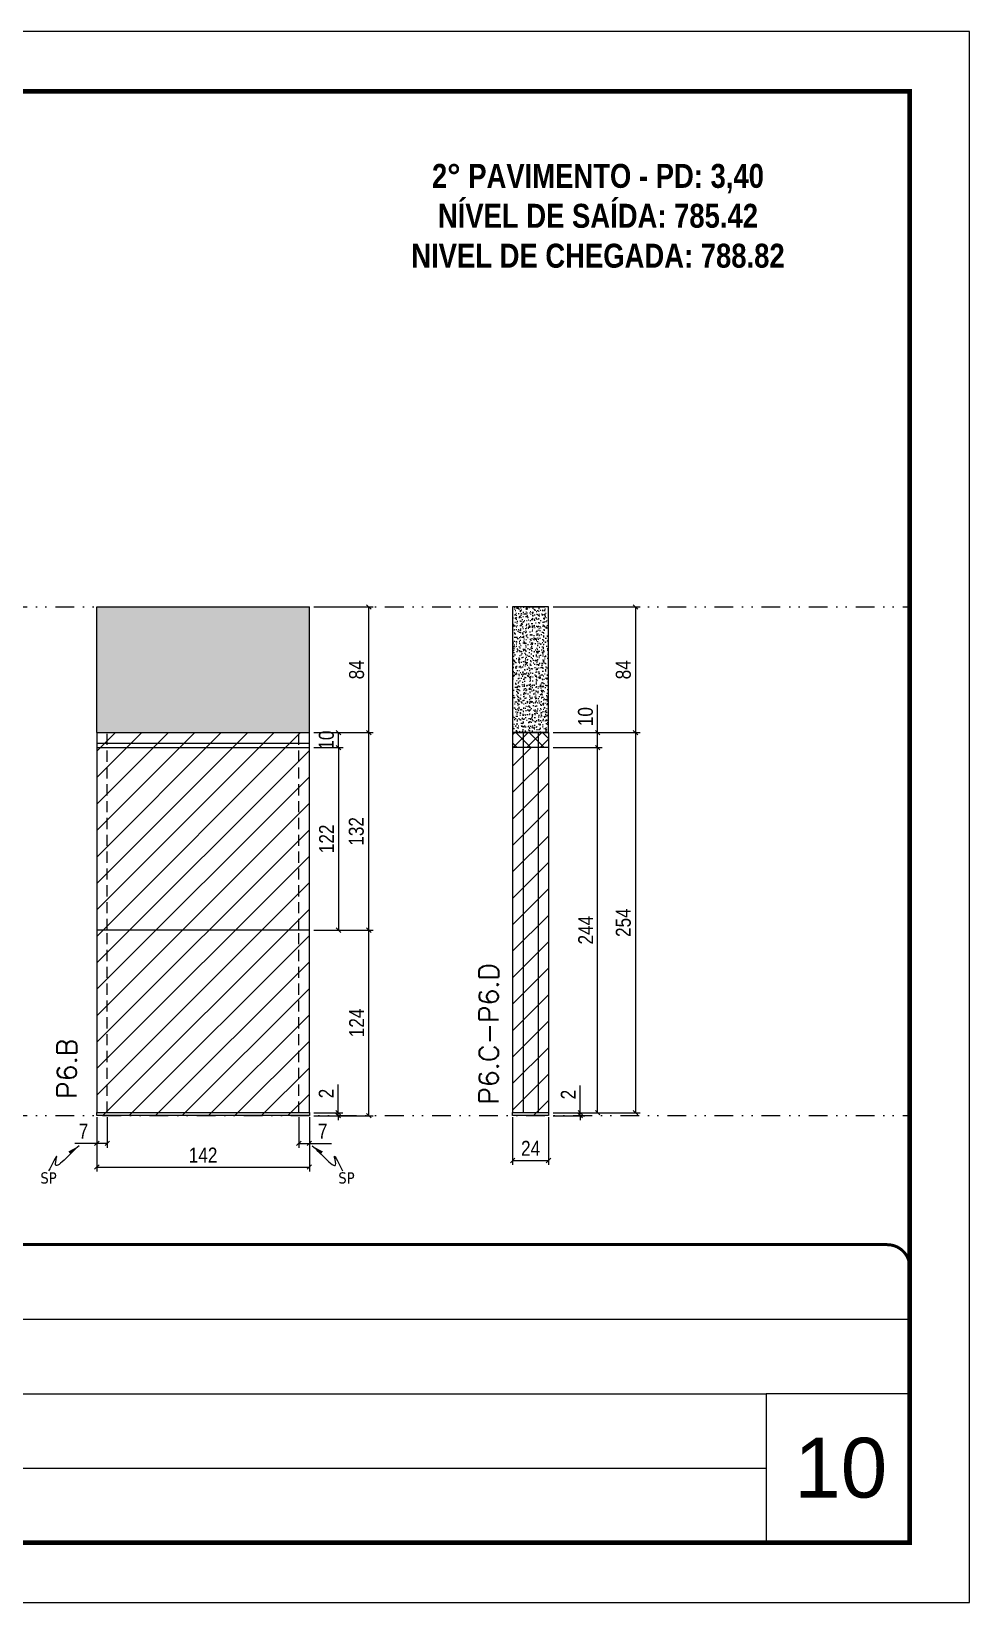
# Model space of a CAD drawing. Extents: x 2201 to 8455, y 252 to 7045.
# Drawn here: x 4658 to 5285, y 3698 to 4748 of the extents above; entities that cross this region are included whole.
import ezdxf

# ---------------------------------------------------------------- set-up
doc = ezdxf.new("R2010")
doc.units = 0
for name, pattern in [('CONTINUO', [0]), ('DASHED', [0.75, 0.5, -0.25]), ('DIVIDE2', [0.625, 0.25, -0.125, 0, -0.125, 0, -0.125]), ('HIDDEN', [0.375, 0.25, -0.125])]:
    doc.linetypes.add(name, pattern=pattern)
for name, color, linetype, lineweight in [('CARIMBO', 255, 'Continuous', 9), ('Folhas', 255, 'Continuous', 9), ('Hachura', 251, 'Continuous', 9), ('SARRAFO DE PRESSAO', 251, 'DASHED', 9), ('Texto Seção', 7, 'Continuous', 15)]:
    doc.layers.add(name, color=color, linetype=linetype, lineweight=lineweight)
for name, color, linetype in [('COTA', 241, 'Continuous'), ('NOMENCLATURA', 7, 'Continuous'), ('Nível', 160, 'Continuous'), ('Painéis', 200, 'Continuous'), ('SARR_2.2x7', 40, 'Continuous'), ('Sarrafo de Pressão', 42, 'HIDDEN'), ('texto', 7, 'Continuous')]:
    doc.layers.add(name, color=color, linetype=linetype)
doc.styles.add('ARIAL', font='arial.ttf')
doc.styles.add('COTA TECNICA', font='techl___.ttf', dxfattribs={"height": 10})
doc.styles.add('COTA TECNICA-50', font='techl___.ttf', dxfattribs={"height": 10})
doc.styles.add('REGUA-120', font='ROMANS.shx', dxfattribs={"height": 15})
doc.styles.add('ROMANC', font='techb___.ttf', dxfattribs={"height": 2.5})
doc.styles.get("Standard").update_dxf_attribs({"font": 'arial.ttf'})
doc.dimstyles.new('COTA PAINEL-50', dxfattribs={"dimtxt": 10, "dimasz": 3, "dimexe": 3, "dimexo": 3, "dimgap": 3, "dimtad": 1, "dimdec": 1, "dimzin": 12, "dimdsep": 46, "dimtxsty": 'COTA TECNICA-50', "dimblk1": 'OBLIQUE', "dimblk2": 'OBLIQUE', "dimsah": 1, "dimcen": 0.9, "dimclrd": 4, "dimclre": 4, "dimclrt": 240, "dimadec": 1, "dimazin": 3, "dimtfac": 1, "dimtdec": 1, "dimtmove": 0, "dimatfit": 3, "dimfxl": 1, "dimtolj": 1, "dimtzin": 12, "dimarcsym": 0})
doc.dimstyles.new('PAINEL', dxfattribs={"dimtxt": 10, "dimasz": 3, "dimexe": 3, "dimexo": 3, "dimgap": 3, "dimtad": 1, "dimdec": 1, "dimzin": 12, "dimdsep": 46, "dimtxsty": 'COTA TECNICA', "dimblk1": 'OBLIQUE', "dimblk2": 'OBLIQUE', "dimsah": 1, "dimcen": 0.9, "dimclrd": 4, "dimclre": 4, "dimclrt": 240, "dimadec": 1, "dimazin": 3, "dimtfac": 1, "dimtdec": 1, "dimtmove": 0, "dimatfit": 3, "dimfxl": 1, "dimtolj": 1, "dimtzin": 12, "dimarcsym": 0})
doc.dimstyles.get("Standard").update_dxf_attribs({"dimtxt": 0.18, "dimasz": 0.18, "dimexe": 0.18, "dimexo": 0.0625, "dimgap": 0.09, "dimtad": 0, "dimtih": 1, "dimtoh": 1, "dimdec": 4, "dimzin": 0, "dimdsep": 46, "dimtxsty": 'Standard', "dimcen": 0.09, "dimadec": 0, "dimazin": 0, "dimtfac": 1, "dimtdec": 4, "dimtofl": 0, "dimtmove": 0, "dimatfit": 3, "dimfxl": 1, "dimtolj": 1, "dimtzin": 0, "dimarcsym": 0})

# ---------------------------------------------------------------- blocks, each defined once
blk = doc.blocks.new('9999999999')
at = {"color": 30, "linetype": 'CONTINUO'}
for p, q in [((98564.6, 34379.6), (99584, 34379.6)), ((98564.6, 34329.8), (99488, 34329.8)), ((99584, 34329.8), (99488, 34329.8)), ((99488, 34329.8), (99488, 34230.2)), ((98564.6, 34280), (99488, 34280))]:
    blk.add_line(p, q, dxfattribs=at)
at = {"color": 30, "linetype": 'CONTINUO', "const_width": 2}
blk.add_lwpolyline([(99584, 34230.2), (99584, 34414.4, 0.414214), (99569, 34429.4), (98229, 34429.4, 0.414214), (98214, 34414.4), (98214, 34245.2, 0.414214), (98229, 34230.2), (99584, 34230.2)], format="xyb", dxfattribs=at)
at = {"layer": 'Folhas'}
blk.add_lwpolyline([(98139, 34190.2), (99624, 34190.2), (99624, 35240.2), (98139, 35240.2)], close=True, dxfattribs=at)
at = {"layer": 'Folhas', "color": 30, "const_width": 3}
blk.add_lwpolyline([(98214, 34230.2), (99584, 34230.2), (99584, 35200.2), (98214, 35200.2)], close=True, dxfattribs=at)
blk = doc.blocks.new('_Oblique')
at = {"color": 0, "linetype": 'ByBlock', "lineweight": -2}
blk.add_line((-0.5, -0.5), (0.5, 0.5), dxfattribs=at)
blk = doc.blocks.new('*D427')
at = {"layer": 'COTA', "color": 4, "lineweight": -2, "transparency": 16777216}
for p, q in [((4701.8, 4021.9), (4701.8, 3985.6)), ((4843.8, 4021.9), (4843.8, 3985.6)), ((4701.8, 3988.6), (4843.8, 3988.6))]:
    blk.add_line(p, q, dxfattribs=at)
at = {"layer": 'Defpoints', "color": 0, "transparency": 16777216}
for p in [(4701.8, 4024.9), (4843.8, 4024.9), (4843.8, 3988.6)]:
    blk.add_point(p, dxfattribs=at)
at = {"layer": 'COTA', "color": 4, "lineweight": -2, "transparency": 16777216, "xscale": 3, "yscale": 3, "zscale": 3, "rotation": 180}
blk.add_blockref('_Oblique', (4701.8, 3988.6), dxfattribs=at)
at = {"layer": 'COTA', "color": 4, "lineweight": -2, "transparency": 16777216, "xscale": 3, "yscale": 3, "zscale": 3}
blk.add_blockref('_Oblique', (4843.8, 3988.6), dxfattribs=at)
at = {"layer": 'COTA', "color": 240, "transparency": 16777216, "insert": (4772.8, 3996.6), "char_height": 10, "attachment_point": 5, "style": 'COTA TECNICA'}
blk.add_mtext('\\A1;142', dxfattribs=at)
blk = doc.blocks.new('*D428')
at = {"layer": 'COTA', "color": 4, "lineweight": -2, "transparency": 16777216}
for p, q in [((4708.8, 4021.9), (4708.8, 4001.4)), ((4701.8, 4019.9), (4701.8, 4001.4)), ((4701.8, 4004.4), (4687.1, 4004.4)), ((4708.8, 4004.4), (4701.8, 4004.4))]:
    blk.add_line(p, q, dxfattribs=at)
at = {"layer": 'Defpoints', "color": 0, "transparency": 16777216}
for p in [(4701.8, 4022.9), (4708.8, 4024.9), (4701.8, 4004.4)]:
    blk.add_point(p, dxfattribs=at)
at = {"layer": 'COTA', "color": 4, "lineweight": -2, "transparency": 16777216, "xscale": 3, "yscale": 3, "zscale": 3, "rotation": 180}
blk.add_blockref('_Oblique', (4701.8, 4004.4), dxfattribs=at)
at = {"layer": 'COTA', "color": 4, "lineweight": -2, "transparency": 16777216, "xscale": 3, "yscale": 3, "zscale": 3}
blk.add_blockref('_Oblique', (4708.8, 4004.4), dxfattribs=at)
at = {"layer": 'COTA', "color": 240, "transparency": 16777216, "insert": (4692.9, 4012.5), "char_height": 10, "attachment_point": 5, "style": 'COTA TECNICA-50'}
blk.add_mtext('\\A1;7', dxfattribs=at)
blk = doc.blocks.new('*D392')
at = {"layer": 'COTA', "color": 4, "lineweight": -2, "transparency": 16777216}
for p, q in [((4836.8, 4021.9), (4836.8, 4001.4)), ((4843.8, 4019.9), (4843.8, 4001.4)), ((4836.8, 4004.4), (4843.8, 4004.4)), ((4843.8, 4004.4), (4858.5, 4004.4))]:
    blk.add_line(p, q, dxfattribs=at)
at = {"layer": 'Defpoints', "color": 0, "transparency": 16777216}
for p in [(4836.8, 4024.9), (4843.8, 4022.9), (4843.8, 4004.4)]:
    blk.add_point(p, dxfattribs=at)
at = {"layer": 'COTA', "color": 4, "lineweight": -2, "transparency": 16777216, "xscale": 3, "yscale": 3, "zscale": 3, "rotation": 180}
blk.add_blockref('_Oblique', (4836.8, 4004.4), dxfattribs=at)
at = {"layer": 'COTA', "color": 4, "lineweight": -2, "transparency": 16777216, "xscale": 3, "yscale": 3, "zscale": 3}
blk.add_blockref('_Oblique', (4843.8, 4004.4), dxfattribs=at)
at = {"layer": 'COTA', "color": 240, "transparency": 16777216, "insert": (4852.7, 4012.5), "char_height": 10, "attachment_point": 5, "style": 'COTA TECNICA-50'}
blk.add_mtext('\\A1;7', dxfattribs=at)
blk = doc.blocks.new('*D393')
at = {"layer": 'COTA', "color": 4, "linetype": 'ByBlock', "lineweight": -2, "transparency": 16777216}
for p, q in [((4846.8, 4146.9), (4886.5, 4146.9)), ((4883.5, 4022.9), (4883.5, 4146.9)), ((4846.8, 4022.9), (4886.5, 4022.9))]:
    blk.add_line(p, q, dxfattribs=at)
at = {"layer": 'Defpoints', "color": 0, "linetype": 'ByBlock', "transparency": 16777216}
for p in [(4843.8, 4146.9), (4883.5, 4146.9), (4843.8, 4022.9)]:
    blk.add_point(p, dxfattribs=at)
at = {"layer": 'COTA', "color": 4, "linetype": 'ByBlock', "lineweight": -2, "transparency": 16777216, "xscale": 3, "yscale": 3, "zscale": 3}
for p, rotation in [((4883.5, 4146.9), 90), ((4883.5, 4022.9), 270)]:
    blk.add_blockref('_Oblique', p, dxfattribs=dict(at, rotation=rotation))
at = {"layer": 'COTA', "color": 240, "linetype": 'ByBlock', "transparency": 16777216, "insert": (4875.4, 4084.9), "char_height": 10, "attachment_point": 5, "rotation": 90, "style": 'COTA TECNICA'}
blk.add_mtext('\\A1;124', dxfattribs=at)
blk = doc.blocks.new('*D394')
at = {"layer": 'COTA', "color": 4, "lineweight": -2, "transparency": 16777216}
for p, q in [((4863.1, 4024.9), (4863.1, 4043.7)), ((4846.8, 4024.9), (4866.1, 4024.9)), ((4846.8, 4022.9), (4866.1, 4022.9)), ((4863.1, 4022.9), (4863.1, 4024.9)), ((4863.1, 4022.9), (4863.1, 4019.9))]:
    blk.add_line(p, q, dxfattribs=at)
at = {"layer": 'Defpoints', "color": 0, "transparency": 16777216}
for p in [(4843.8, 4024.9), (4843.8, 4022.9), (4863.1, 4022.9)]:
    blk.add_point(p, dxfattribs=at)
at = {"layer": 'COTA', "color": 4, "lineweight": -2, "transparency": 16777216, "xscale": 3, "yscale": 3, "zscale": 3}
for p, rotation in [((4863.1, 4024.9), 270), ((4863.1, 4022.9), 90)]:
    blk.add_blockref('_Oblique', p, dxfattribs=dict(at, rotation=rotation))
at = {"layer": 'COTA', "color": 240, "transparency": 16777216, "insert": (4855.1, 4037.7), "char_height": 10, "attachment_point": 5, "rotation": 90, "style": 'COTA TECNICA-50'}
blk.add_mtext('\\A1;2', dxfattribs=at)
blk = doc.blocks.new('*D395')
at = {"layer": 'COTA', "color": 4, "linetype": 'ByBlock', "lineweight": -2, "transparency": 16777216}
for p, q in [((4846.8, 4146.9), (4886.5, 4146.9)), ((4883.5, 4022.9), (4883.5, 4146.9)), ((4846.8, 4022.9), (4886.5, 4022.9))]:
    blk.add_line(p, q, dxfattribs=at)
at = {"layer": 'Defpoints', "color": 0, "linetype": 'ByBlock', "transparency": 16777216}
for p in [(4843.8, 4146.9), (4883.5, 4146.9), (4843.8, 4022.9)]:
    blk.add_point(p, dxfattribs=at)
at = {"layer": 'COTA', "color": 4, "linetype": 'ByBlock', "lineweight": -2, "transparency": 16777216, "xscale": 3, "yscale": 3, "zscale": 3}
for p, rotation in [((4883.5, 4146.9), 90), ((4883.5, 4022.9), 270)]:
    blk.add_blockref('_Oblique', p, dxfattribs=dict(at, rotation=rotation))
at = {"layer": 'COTA', "color": 240, "linetype": 'ByBlock', "transparency": 16777216, "insert": (4875.4, 4084.9), "char_height": 10, "attachment_point": 5, "rotation": 90, "style": 'COTA TECNICA'}
blk.add_mtext('\\A1;124', dxfattribs=at)
blk = doc.blocks.new('*D396')
at = {"layer": 'COTA', "color": 4, "lineweight": -2, "transparency": 16777216}
for p, q in [((4846.8, 4362.9), (4886.5, 4362.9)), ((4883.5, 4278.9), (4883.5, 4362.9)), ((4846.8, 4278.9), (4886.5, 4278.9))]:
    blk.add_line(p, q, dxfattribs=at)
at = {"layer": 'Defpoints', "color": 0, "transparency": 16777216}
for p in [(4843.8, 4362.9), (4883.5, 4362.9), (4843.8, 4278.9)]:
    blk.add_point(p, dxfattribs=at)
at = {"layer": 'COTA', "color": 4, "lineweight": -2, "transparency": 16777216, "xscale": 3, "yscale": 3, "zscale": 3}
for p, rotation in [((4883.5, 4362.9), 90), ((4883.5, 4278.9), 270)]:
    blk.add_blockref('_Oblique', p, dxfattribs=dict(at, rotation=rotation))
at = {"layer": 'COTA', "color": 240, "transparency": 16777216, "insert": (4875.4, 4320.9), "char_height": 10, "attachment_point": 5, "rotation": 90, "style": 'COTA TECNICA-50'}
blk.add_mtext('\\A1;84', dxfattribs=at)
blk = doc.blocks.new('*D397')
at = {"layer": 'COTA', "color": 4, "lineweight": -2, "transparency": 16777216}
for p, q in [((4979.6, 4021.9), (4979.6, 3990)), ((5003.6, 4021.9), (5003.6, 3990)), ((4979.6, 3993), (5003.6, 3993))]:
    blk.add_line(p, q, dxfattribs=at)
at = {"layer": 'Defpoints', "color": 0, "transparency": 16777216}
for p in [(4979.6, 4024.9), (5003.6, 4024.9), (5003.6, 3993)]:
    blk.add_point(p, dxfattribs=at)
at = {"layer": 'COTA', "color": 4, "lineweight": -2, "transparency": 16777216, "xscale": 3, "yscale": 3, "zscale": 3, "rotation": 180}
blk.add_blockref('_Oblique', (4979.6, 3993), dxfattribs=at)
at = {"layer": 'COTA', "color": 4, "lineweight": -2, "transparency": 16777216, "xscale": 3, "yscale": 3, "zscale": 3}
blk.add_blockref('_Oblique', (5003.6, 3993), dxfattribs=at)
at = {"layer": 'COTA', "color": 240, "transparency": 16777216, "insert": (4991.6, 4001.1), "char_height": 10, "attachment_point": 5, "style": 'COTA TECNICA'}
blk.add_mtext('\\A1;24', dxfattribs=at)
blk = doc.blocks.new('*D398')
at = {"layer": 'COTA', "color": 4, "lineweight": -2, "transparency": 16777216}
for p, q in [((5024.8, 4024.9), (5024.8, 4043)), ((5006.6, 4024.9), (5027.8, 4024.9)), ((5006.6, 4022.9), (5027.8, 4022.9)), ((5024.8, 4022.9), (5024.8, 4024.9)), ((5024.8, 4022.9), (5024.8, 4019.9))]:
    blk.add_line(p, q, dxfattribs=at)
at = {"layer": 'Defpoints', "color": 0, "transparency": 16777216}
for p in [(5003.6, 4024.9), (5003.6, 4022.9), (5024.8, 4024.9)]:
    blk.add_point(p, dxfattribs=at)
at = {"layer": 'COTA', "color": 4, "lineweight": -2, "transparency": 16777216, "xscale": 3, "yscale": 3, "zscale": 3}
for p, rotation in [((5024.8, 4024.9), 270), ((5024.8, 4022.9), 90)]:
    blk.add_blockref('_Oblique', p, dxfattribs=dict(at, rotation=rotation))
at = {"layer": 'COTA', "color": 240, "transparency": 16777216, "insert": (5016.8, 4037), "char_height": 10, "attachment_point": 5, "rotation": 90, "style": 'COTA TECNICA-50'}
blk.add_mtext('\\A1;2', dxfattribs=at)
blk = doc.blocks.new('*D743')
at = {"layer": 'COTA', "color": 4, "linetype": 'ByBlock', "lineweight": -2, "transparency": 16777216}
for p, q in [((5006.6, 4362.9), (5064.7, 4362.9)), ((5061.7, 4362.9), (5061.7, 4278.9)), ((5006.6, 4278.9), (5064.7, 4278.9))]:
    blk.add_line(p, q, dxfattribs=at)
at = {"layer": 'Defpoints', "color": 0, "linetype": 'ByBlock', "transparency": 16777216}
for p in [(5003.6, 4362.9), (5003.6, 4278.9), (5061.7, 4278.9)]:
    blk.add_point(p, dxfattribs=at)
at = {"layer": 'COTA', "color": 4, "linetype": 'ByBlock', "lineweight": -2, "transparency": 16777216, "xscale": 3, "yscale": 3, "zscale": 3}
for p, rotation in [((5061.7, 4362.9), 90), ((5061.7, 4278.9), 270)]:
    blk.add_blockref('_Oblique', p, dxfattribs=dict(at, rotation=rotation))
at = {"layer": 'COTA', "color": 240, "linetype": 'ByBlock', "transparency": 16777216, "insert": (5053.6, 4320.9), "char_height": 10, "attachment_point": 5, "rotation": 90, "style": 'COTA TECNICA'}
blk.add_mtext('\\A1;84', dxfattribs=at)
blk = doc.blocks.new('*D744')
at = {"layer": 'COTA', "color": 4, "lineweight": -2, "transparency": 16777216}
for p, q in [((5036.4, 4278.9), (5036.4, 4297.4)), ((5006.6, 4278.9), (5039.4, 4278.9)), ((5036.4, 4268.9), (5036.4, 4278.9)), ((5006.6, 4268.9), (5039.4, 4268.9))]:
    blk.add_line(p, q, dxfattribs=at)
at = {"layer": 'Defpoints', "color": 0, "transparency": 16777216}
for p in [(5003.6, 4278.9), (5036.4, 4278.9), (5003.6, 4268.9)]:
    blk.add_point(p, dxfattribs=at)
at = {"layer": 'COTA', "color": 4, "lineweight": -2, "transparency": 16777216, "xscale": 3, "yscale": 3, "zscale": 3}
for p, rotation in [((5036.4, 4278.9), 90), ((5036.4, 4268.9), 270)]:
    blk.add_blockref('_Oblique', p, dxfattribs=dict(at, rotation=rotation))
at = {"layer": 'COTA', "color": 240, "transparency": 16777216, "insert": (5028.3, 4289.6), "char_height": 10, "attachment_point": 5, "rotation": 90, "style": 'COTA TECNICA-50'}
blk.add_mtext('\\A1;10', dxfattribs=at)
blk = doc.blocks.new('*D399')
at = {"layer": 'COTA', "color": 4, "lineweight": -2, "transparency": 16777216}
for p, q in [((4846.8, 4278.9), (4886.5, 4278.9)), ((4883.5, 4146.9), (4883.5, 4278.9)), ((4846.8, 4146.9), (4886.5, 4146.9))]:
    blk.add_line(p, q, dxfattribs=at)
at = {"layer": 'Defpoints', "color": 0, "transparency": 16777216}
for p in [(4843.8, 4278.9), (4883.5, 4278.9), (4843.8, 4146.9)]:
    blk.add_point(p, dxfattribs=at)
at = {"layer": 'COTA', "color": 4, "lineweight": -2, "transparency": 16777216, "xscale": 3, "yscale": 3, "zscale": 3}
for p, rotation in [((4883.5, 4278.9), 90), ((4883.5, 4146.9), 270)]:
    blk.add_blockref('_Oblique', p, dxfattribs=dict(at, rotation=rotation))
at = {"layer": 'COTA', "color": 240, "transparency": 16777216, "insert": (4875.2, 4212.9), "char_height": 10, "attachment_point": 5, "rotation": 90, "style": 'COTA TECNICA-50'}
blk.add_mtext('\\A1;132', dxfattribs=at)
blk = doc.blocks.new('*D745')
at = {"layer": 'COTA', "color": 4, "lineweight": -2, "transparency": 16777216}
for p, q in [((5006.6, 4268.9), (5039.4, 4268.9)), ((5036.4, 4024.9), (5036.4, 4268.9)), ((5006.6, 4024.9), (5039.4, 4024.9))]:
    blk.add_line(p, q, dxfattribs=at)
at = {"layer": 'Defpoints', "color": 0, "transparency": 16777216}
for p in [(5003.6, 4268.9), (5036.4, 4268.9), (5003.6, 4024.9)]:
    blk.add_point(p, dxfattribs=at)
at = {"layer": 'COTA', "color": 4, "lineweight": -2, "transparency": 16777216, "xscale": 3, "yscale": 3, "zscale": 3}
for p, rotation in [((5036.4, 4268.9), 90), ((5036.4, 4024.9), 270)]:
    blk.add_blockref('_Oblique', p, dxfattribs=dict(at, rotation=rotation))
at = {"layer": 'COTA', "color": 240, "transparency": 16777216, "insert": (5028.4, 4146.9), "char_height": 10, "attachment_point": 5, "rotation": 90, "style": 'COTA TECNICA'}
blk.add_mtext('\\A1;244', dxfattribs=at)
blk = doc.blocks.new('*D401')
at = {"layer": 'COTA', "color": 4, "lineweight": -2, "transparency": 16777216}
for p, q in [((5006.6, 4278.9), (5064.7, 4278.9)), ((5061.7, 4278.9), (5061.7, 4024.9)), ((5006.6, 4024.9), (5064.7, 4024.9))]:
    blk.add_line(p, q, dxfattribs=at)
at = {"layer": 'Defpoints', "color": 0, "transparency": 16777216}
for p in [(5003.6, 4278.9), (5003.6, 4024.9), (5061.7, 4024.9)]:
    blk.add_point(p, dxfattribs=at)
at = {"layer": 'COTA', "color": 4, "lineweight": -2, "transparency": 16777216, "xscale": 3, "yscale": 3, "zscale": 3}
for p, rotation in [((5061.7, 4278.9), 90), ((5061.7, 4024.9), 270)]:
    blk.add_blockref('_Oblique', p, dxfattribs=dict(at, rotation=rotation))
at = {"layer": 'COTA', "color": 240, "transparency": 16777216, "insert": (5053.6, 4151.9), "char_height": 10, "attachment_point": 5, "rotation": 90, "style": 'COTA TECNICA'}
blk.add_mtext('\\A1;254', dxfattribs=at)
blk = doc.blocks.new('*D683')
at = {"layer": 'COTA', "color": 4, "lineweight": -2, "transparency": 16777216}
for p, q in [((4846.8, 4268.9), (4866.3, 4268.9)), ((4863.3, 4268.9), (4863.3, 4146.9)), ((4846.8, 4146.9), (4866.3, 4146.9))]:
    blk.add_line(p, q, dxfattribs=at)
at = {"layer": 'Defpoints', "color": 0, "transparency": 16777216}
for p in [(4843.8, 4268.9), (4843.8, 4146.9), (4863.3, 4146.9)]:
    blk.add_point(p, dxfattribs=at)
at = {"layer": 'COTA', "color": 4, "lineweight": -2, "transparency": 16777216, "xscale": 3, "yscale": 3, "zscale": 3}
for p, rotation in [((4863.3, 4268.9), 90), ((4863.3, 4146.9), 270)]:
    blk.add_blockref('_Oblique', p, dxfattribs=dict(at, rotation=rotation))
at = {"layer": 'COTA', "color": 240, "transparency": 16777216, "insert": (4855.3, 4207.9), "char_height": 10, "attachment_point": 5, "rotation": 90, "style": 'COTA TECNICA'}
blk.add_mtext('\\A1;122', dxfattribs=at)
blk = doc.blocks.new('*D684')
at = {"layer": 'COTA', "color": 4, "lineweight": -2, "transparency": 16777216}
for p, q in [((4846.8, 4278.9), (4866.3, 4278.9)), ((4863.3, 4268.9), (4863.3, 4278.9)), ((4846.8, 4268.9), (4866.3, 4268.9))]:
    blk.add_line(p, q, dxfattribs=at)
at = {"layer": 'Defpoints', "color": 0, "transparency": 16777216}
for p in [(4843.8, 4278.9), (4863.3, 4278.9), (4843.8, 4268.9)]:
    blk.add_point(p, dxfattribs=at)
at = {"layer": 'COTA', "color": 4, "lineweight": -2, "transparency": 16777216, "xscale": 3, "yscale": 3, "zscale": 3}
for p, rotation in [((4863.3, 4278.9), 90), ((4863.3, 4268.9), 270)]:
    blk.add_blockref('_Oblique', p, dxfattribs=dict(at, rotation=rotation))
at = {"layer": 'COTA', "color": 240, "transparency": 16777216, "insert": (4855.2, 4273.9), "char_height": 10, "attachment_point": 5, "rotation": 90, "style": 'COTA TECNICA'}
blk.add_mtext('\\A1;10', dxfattribs=at)

msp = doc.modelspace()

# ---------------------------------------------------------------- hatches: boundary and pattern name
at = {"layer": 'COTA', "linetype": 'ByBlock'}
h = msp.add_hatch(dxfattribs=at)
h.set_pattern_fill('AR-CONC', color=256, scale=0.03)
h.set_pattern_definition([(50, (-167614.649, -105473.8634), (5.46554007, -0.47817257), [0.5715, -6.2865]), (355, (-167614.649, -105473.8634), (-1.05730264, 5.73170536), [0.4572, -5.02921753]), (100.4514447, (-167614.1936, -105473.903), (4.40823741, 5.25353256), [0.48570026, -5.34270734]), (46.1842, (-167614.649, -105472.3394), (8.13237123, -1.26126984), [0.85725, -9.42975]), (96.6355576, (-167613.971, -105472.4445), (7.12212402, 7.42278374), [0.7285507, -8.01406824]), (351.184151, (-167614.649, -105472.339), (7.12212402, 7.42278374), [0.685799, -7.54379196]), (21, (-167613.887, -105472.7204), (4.54843174, -3.06795595), [0.5715, -6.2865]), (326, (-167613.887, -105472.7204), (1.85406085, 5.52563898), [0.4572, -5.0292]), (71.451445, (-167613.508, -105472.976), (6.40249258, 2.45768307), [0.48570026, -5.34269813]), (37.5, (-167614.649, -105473.8634), (0.092658098, 2.536651166), [0, -4.96824, 0, -5.1054, 0, -5.04825]), (7.5, (-167614.649, -105473.8634), (2.004589875, 3.005417245), [0, -2.91084, 0, -4.85394, 0, -1.92405]), (327.5, (-167616.3483, -105473.8634), (4.067717855, -0.17186232), [0, -1.905, 0, -5.9436, 0, -7.8867]), (317.5, (-167617.1103, -105473.8634), (4.44387544, 0.76279473), [0, -2.4765, 0, -3.94716, 0, -5.6007])])
h.paths.add_polyline_path([(4843.81, 4362.93), (4701.81, 4362.93), (4701.81, 4278.93), (4843.81, 4278.93)])
h = msp.add_hatch(dxfattribs=at)
h.set_pattern_fill('AR-CONC', color=256, scale=0.03)
h.set_pattern_definition([(50, (-4104.5315, 250.9333), (5.46554, -0.4781726), [0.5715, -6.2865]), (355, (-4104.5315, 250.933), (-1.0573026, 5.7317054), [0.4572, -5.0292175]), (100.451445, (-4104.076, 250.8934), (4.4082374, 5.2535326), [0.4857003, -5.3427073]), (46.1842, (-4104.5315, 252.457), (8.132371, -1.26127), [0.85725, -9.42975]), (96.63556, (-4103.854, 252.352), (7.122124, 7.422784), [0.728551, -8.014068]), (351.18415, (-4104.5315, 252.457), (7.122124, 7.422784), [0.685799, -7.543792]), (21, (-4103.7695, 252.0763), (4.5484317, -3.067956), [0.5715, -6.2865]), (326, (-4103.7695, 252.076), (1.854061, 5.525639), [0.4572, -5.0292]), (71.451445, (-4103.3905, 251.8206), (6.4024926, 2.457683), [0.4857003, -5.342698]), (37.5, (-4104.5315, 250.9333), (0.0926581, 2.53665117), [0, -4.96824, 0, -5.1054, 0, -5.04825]), (7.5, (-4104.5315, 250.9333), (2.0045899, 3.00541724), [0, -2.91084, 0, -4.85394, 0, -1.92405]), (327.5, (-4106.2308, 250.9333), (4.06771786, -0.1718623), [0, -1.905, 0, -5.9436, 0, -7.8867]), (317.5, (-4106.9928, 250.9333), (4.4438754, 0.7627947), [0, -2.4765, 0, -3.94716, 0, -5.6007])])
h.paths.add_polyline_path([(5003.59, 4362.93), (4979.59, 4362.93), (4979.59, 4278.93), (5003.59, 4278.93)])
at = {"layer": 'Hachura', "linetype": 'ByBlock'}
h = msp.add_hatch(dxfattribs=at)
h.set_pattern_fill('ANSI31', color=256, scale=100)
h.set_pattern_definition([(45, (-112448.315, -31018.35), (-8.8388348, 8.8388348), [])])
h.paths.add_polyline_path([(4843.81, 4278.93), (4701.81, 4278.93), (4701.81, 4022.93), (4843.81, 4022.93)])
h = msp.add_hatch(dxfattribs=at)
h.set_pattern_fill('ANSI37', color=256, scale=2)
h.set_pattern_definition([(45, (-167614.649, -106622.4385), (-4.49012806, 4.49012806), []), (135, (-167614.649, -106622.4385), (-4.49012806, -4.49012806), [])])
h.paths.add_polyline_path([(5003.59, 4268.93), (5003.59, 4278.93), (4979.59, 4278.93), (4979.59, 4268.93)])
h = msp.add_hatch(dxfattribs=at)
h.set_pattern_fill('ANSI31', color=256, scale=100)
h.set_pattern_definition([(45, (-112170.536, -31028.35), (-8.8388348, 8.8388348), [])])
h.paths.add_polyline_path([(5003.59, 4022.93), (5003.59, 4268.93), (4979.59, 4268.93), (4979.59, 4022.93)])

# ---------------------------------------------------------------- linework, layer by layer
at = {"layer": 'COTA', "linetype": 'ByBlock'}
for p, q in [((4701.81, 4362.93), (4843.81, 4362.93)), ((4701.81, 4278.93), (4701.81, 4362.93)), ((4843.81, 4278.93), (4843.81, 4362.93))]:
    msp.add_line(p, q, dxfattribs=at)
msp.add_lwpolyline([(4979.59, 4278.9), (5003.59, 4278.9), (5003.59, 4362.93), (4979.59, 4362.93)], close=True, dxfattribs=at)
at = {"layer": 'Nível', "color": 4, "linetype": 'DIVIDE2', "ltscale": 50}
for p, q in [((4265.34, 4362.93), (5244.87, 4362.93)), ((4265.34, 4022.93), (5244.87, 4022.93))]:
    msp.add_line(p, q, dxfattribs=at)
at = {"layer": 'Painéis'}
for p, q in [((4701.81, 4278.93), (4701.81, 4146.93)), ((4701.81, 4278.93), (4843.81, 4278.93)), ((4843.81, 4146.93), (4843.81, 4278.93)), ((4979.59, 4278.93), (5003.59, 4278.93)), ((4979.59, 4278.9), (4979.59, 4024.93)), ((4979.59, 4278.9), (5003.59, 4278.9)), ((5003.59, 4278.9), (4979.59, 4278.9)), ((5003.59, 4278.9), (5003.59, 4024.93)), ((4701.81, 4268.93), (4843.81, 4268.93)), ((5003.59, 4268.93), (4979.59, 4268.93)), ((4843.81, 4146.93), (4701.81, 4146.93)), ((4701.81, 4146.93), (4701.81, 4024.93)), ((4843.81, 4024.93), (4843.81, 4146.93)), ((4701.81, 4024.93), (4843.81, 4024.93)), ((4979.59, 4024.93), (5003.59, 4024.93)), ((4979.59, 4024.93), (5003.59, 4024.93)), ((4979.59, 4022.93), (4979.59, 4024.93)), ((5003.59, 4022.93), (4979.59, 4022.93)), ((5003.59, 4024.93), (5003.59, 4022.93))]:
    msp.add_line(p, q, dxfattribs=at)
msp.add_lwpolyline([(4843.81, 4022.93), (4701.81, 4022.93), (4701.81, 4024.93), (4843.81, 4024.93)], close=True, dxfattribs=at)
at = {"layer": 'SARR_2.2x7'}
for p, q in [((4986.59, 4278.9), (4986.59, 4024.93)), ((4996.59, 4278.9), (4996.59, 4024.93)), ((4701.81, 4271.93), (4843.81, 4271.93))]:
    msp.add_line(p, q, dxfattribs=at)
at = {"layer": 'Sarrafo de Pressão', "ltscale": 30}
for p, q in [((4708.81, 4146.93), (4708.81, 4278.93)), ((4836.81, 4146.93), (4836.81, 4278.93)), ((4708.81, 4024.93), (4708.81, 4146.93)), ((4836.81, 4024.93), (4836.81, 4146.93))]:
    msp.add_line(p, q, dxfattribs=at)

# ---------------------------------------------------------------- block references
at = {"layer": 'SARRAFO DE PRESSAO', "color": 6, "linetype": 'ByBlock'}
msp.add_blockref('9999999999', (-94339.11, -30492.69), dxfattribs=at)

# ---------------------------------------------------------------- texts
at = {"layer": 'CARIMBO', "style": 'ARIAL'}
msp.add_text('10', height=40, dxfattribs=at).set_placement((5167.73, 3767.66))
at = {"layer": 'NOMENCLATURA', "color": 2, "insert": (5036.61, 4685.65), "char_height": 16, "attachment_point": 2, "style": 'ROMANC'}
msp.add_mtext_dynamic_manual_height_columns('\\P2° PAVIMENTO - PD: 3,40\\PNÍVEL DE SAÍDA: 785.42\\PNIVEL DE CHEGADA: 788.82', width=328.3607, gutter_width=1, heights=[0], dxfattribs=at)
at = {"layer": 'texto', "color": 0, "char_height": 7.5, "attachment_point": 5}
for insert in [(4669.56, 3981.25), (4868.59, 3981.25)]:
    msp.add_mtext('{\\fTahoma|b0|i0|c0|p34;\\C4;SP}', dxfattribs=dict(at, insert=insert))
at = {"layer": 'Texto Seção', "char_height": 13, "width": 285.3299, "attachment_point": 7, "rotation": 90, "style": 'REGUA-120'}
for s, insert in [('\\pxt4;P6.C-P6.D', (4970.14, 4030.34)), ('P6.B', (4688.34, 4034.18))]:
    msp.add_mtext(s, dxfattribs=dict(at, insert=insert))

# ---------------------------------------------------------------- dimensions: what is measured, and where the dimension line sits
at = {"layer": 'COTA'}
for base, p1, p2, angle, dimstyle, picture, middle in [((4883.45, 4362.93), (4843.81, 4278.93), (4843.81, 4362.93), 90, 'COTA PAINEL-50', '*D396', (4875.36, 4320.93)), ((5036.45, 4278.93), (5003.59, 4268.93), (5003.59, 4278.93), 90, 'COTA PAINEL-50', '*D744', (5028.34, 4289.64)), ((4883.45, 4278.93), (4843.81, 4146.93), (4843.81, 4278.93), 90, 'COTA PAINEL-50', '*D399', (4875.23, 4212.93)), ((5061.7, 4024.93), (5003.59, 4278.93), (5003.59, 4024.93), 90, 'PAINEL', '*D401', (5053.59, 4151.93)), ((4863.33, 4146.93), (4843.81, 4268.93), (4843.81, 4146.93), 90, 'PAINEL', '*D683', (4855.27, 4207.93)), ((5036.45, 4268.93), (5003.59, 4024.93), (5003.59, 4268.93), 90, 'PAINEL', '*D745', (5028.37, 4146.93)), ((4701.81, 4004.42), (4708.81, 4024.93), (4701.81, 4022.93), 180, 'COTA PAINEL-50', '*D428', (4692.95, 4012.49))]:
    dim = msp.add_linear_dim(base=base, p1=p1, p2=p2, angle=angle, dimstyle=dimstyle, dxfattribs=at)
    dim.commit()
    dim.dimension.update_dxf_attribs({"geometry": picture, "text_midpoint": middle})
at = {"layer": 'COTA', "linetype": 'ByBlock'}
dim = msp.add_linear_dim(base=(5061.7, 4278.9), p1=(5003.59, 4362.93), p2=(5003.59, 4278.9), angle=90, dimstyle='PAINEL', dxfattribs=at)
dim.commit()
dim.dimension.update_dxf_attribs({"geometry": '*D743', "text_midpoint": (5053.6, 4320.91)})
at = {"layer": 'COTA'}
for base, p1, p2, dimstyle, picture, middle in [((4863.33, 4278.93), (4843.81, 4268.93), (4843.81, 4278.93), 'PAINEL', '*D684', (4863.33, 4273.93)), ((4863.07, 4022.93), (4843.81, 4024.93), (4843.81, 4022.93), 'COTA PAINEL-50', '*D394', (4863.07, 4037.67)), ((5024.78, 4024.93), (5003.59, 4022.93), (5003.59, 4024.93), 'COTA PAINEL-50', '*D398', (5024.78, 4036.98))]:
    dim = msp.add_linear_dim(base=base, p1=p1, p2=p2, angle=90, dimstyle=dimstyle, dxfattribs=at)
    dim.commit()
    dim.dimension.update_dxf_attribs({"geometry": picture, "text_midpoint": middle, "dimtype": 160})
at = {"layer": 'COTA', "linetype": 'ByBlock'}
for picture in ['*D393', '*D395']:
    dim = msp.add_aligned_dim(p1=(4843.81, 4022.93), p2=(4843.81, 4146.93), distance=-39.64, dimstyle='PAINEL', dxfattribs=at)
    dim.commit()
    dim.dimension.update_dxf_attribs({"geometry": picture, "text_midpoint": (4875.38, 4084.93)})
at = {"layer": 'COTA'}
for base, p1, p2, picture, middle in [((4843.81, 3988.56), (4701.81, 4024.93), (4843.81, 4024.93), '*D427', (4772.81, 3996.64)), ((5003.59, 3993.03), (4979.59, 4024.93), (5003.59, 4024.93), '*D397', (4991.59, 4001.1))]:
    dim = msp.add_linear_dim(base=base, p1=p1, p2=p2, dimstyle='PAINEL', override={"dimarcsym": 2}, dxfattribs=at)
    dim.commit()
    dim.dimension.update_dxf_attribs({"geometry": picture, "text_midpoint": middle})
dim = msp.add_linear_dim(base=(4843.81, 4004.42), p1=(4836.81, 4024.93), p2=(4843.81, 4022.93), dimstyle='COTA PAINEL-50', dxfattribs=at)
dim.commit()
dim.dimension.update_dxf_attribs({"geometry": '*D392', "text_midpoint": (4852.68, 4012.49)})

# ---------------------------------------------------------------- leaders
at = {"layer": 'COTA', "path_type": 1}
for points in [[(4689.98, 4002.74), (4674.2, 3990.91), (4675.12, 3995.72), (4669.57, 3985.94)], [(4845.64, 4002.74), (4861.43, 3990.91), (4860.5, 3995.72), (4866.05, 3985.94)]]:
    msp.add_leader(points, dimstyle='Standard', override={"dimasz": 8}, dxfattribs=at)

doc.saveas('drawing.dxf')
